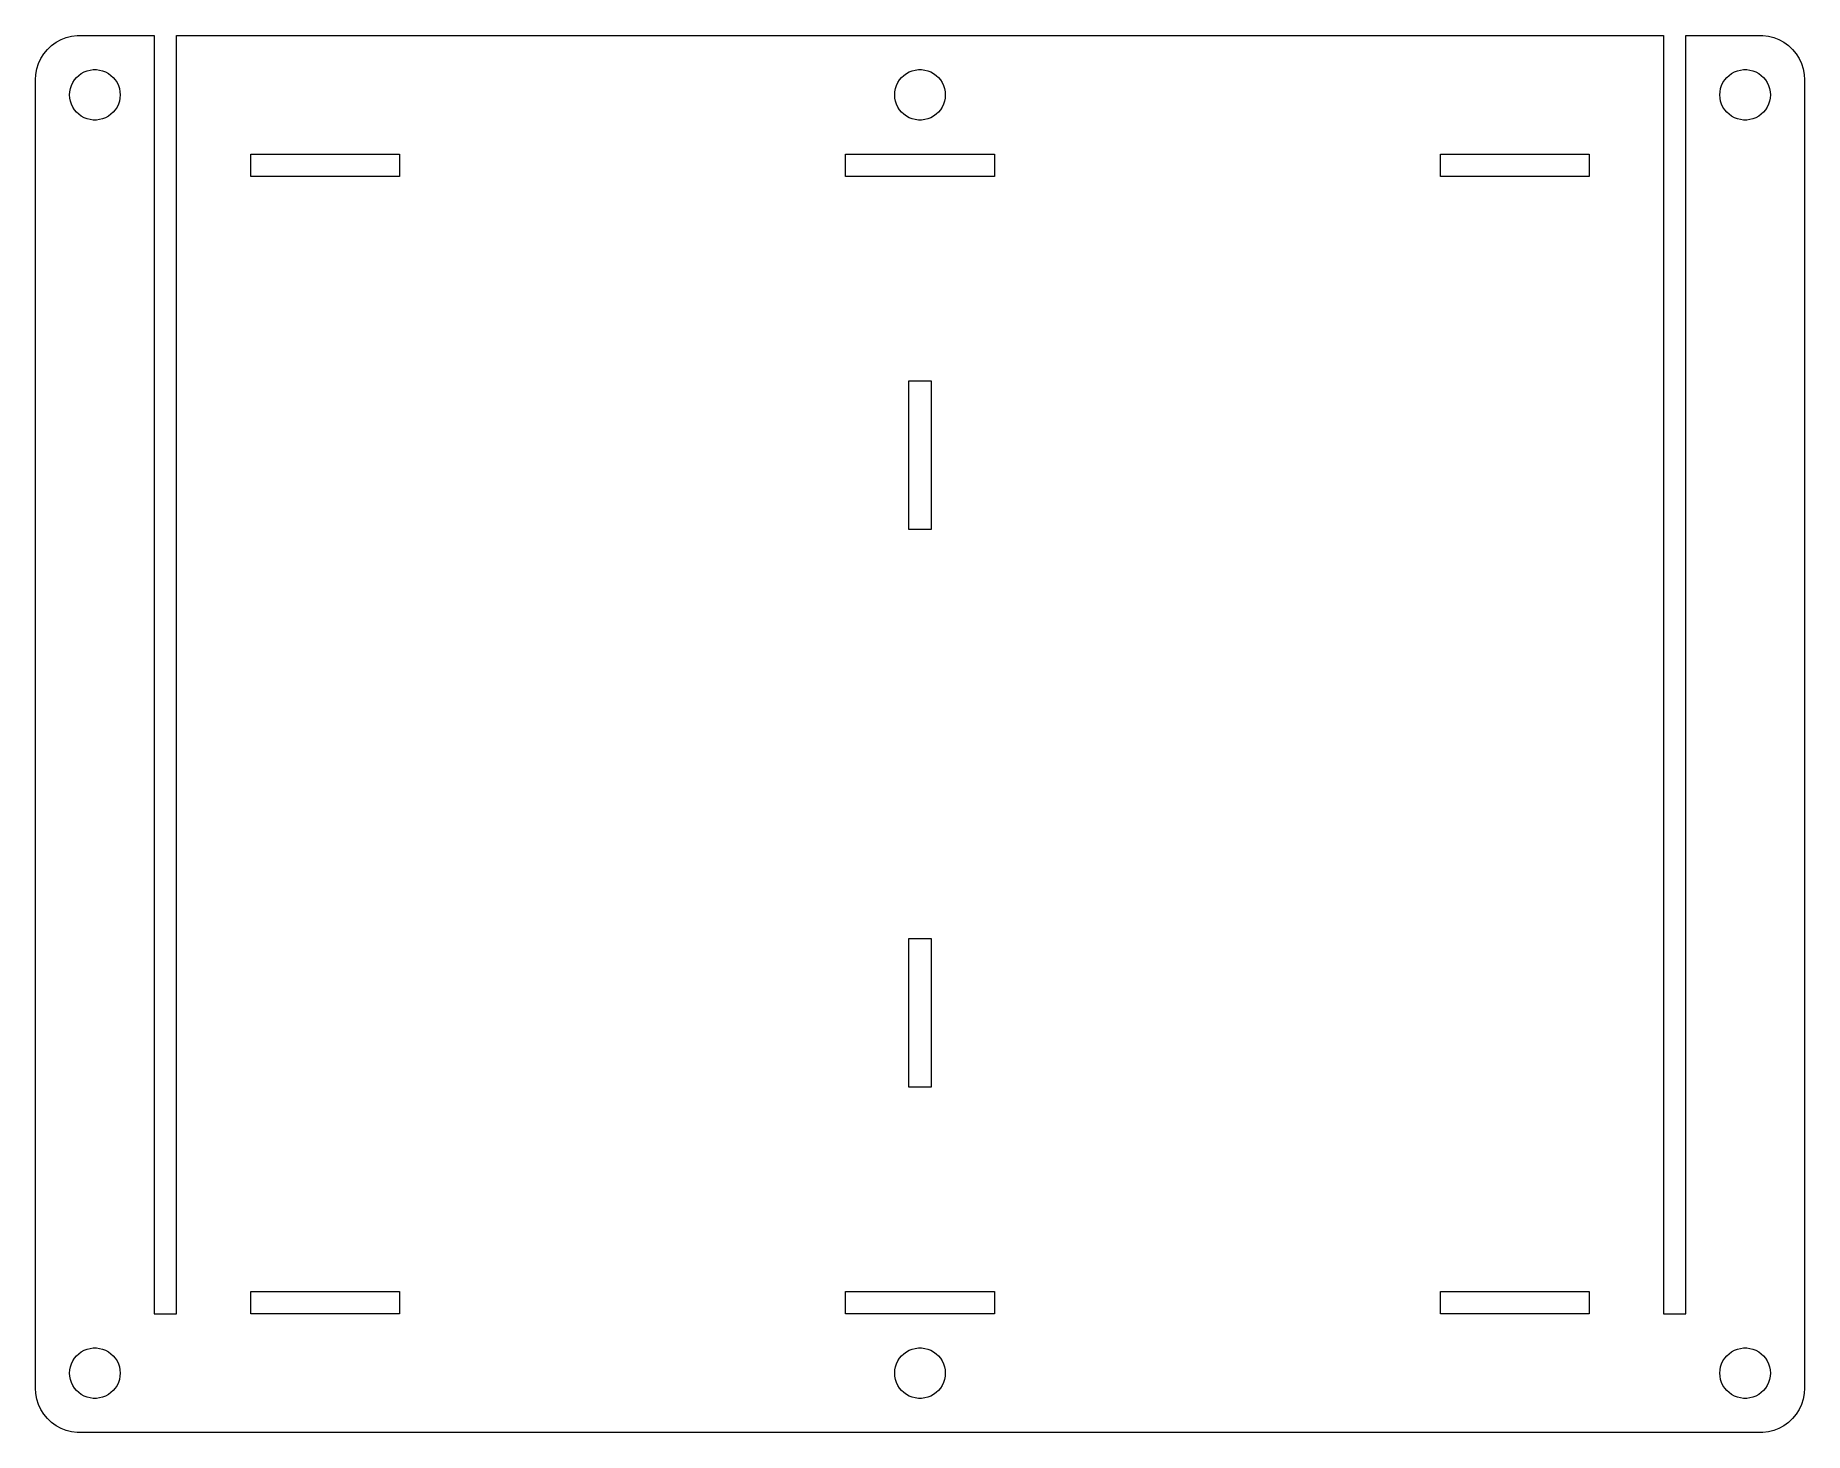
# Model space of a CAD drawing. Header units: millimetres. Extents: x -60 to 60, y -47 to 47.
import ezdxf

# ---------------------------------------------------------------- set-up
doc = ezdxf.new("R2010")
doc.units = ezdxf.units.MM
doc.layers.get('0').update_dxf_attribs({"linetype": 'CONTINUOUS', "lineweight": 0})

msp = doc.modelspace()

# ---------------------------------------------------------------- linework, layer by layer
for p, q in [((-58.412, 46.312), (-58.107, 46.533)), ((-58.107, 46.533), (-57.777, 46.714)), ((-57.777, 46.714), (-57.427, 46.853)), ((-57.427, 46.853), (-57.062, 46.947)), ((-57.062, 46.947), (-56.688, 46.994)), ((-56.688, 46.994), (-56.5, 46.994)), ((-56.5, 46.994), (-56.5, 47)), ((-56.5, 47), (-51.5, 47)), ((-51.5, 47), (-51.5, -39)), ((-50, -39), (-50, 47)), ((-50, 47), (50, 47)), ((50, 47), (50, -39)), ((51.5, -39), (51.5, 47)), ((51.5, 47), (56.5, 47)), ((56.5, 47), (56.5, 46.994)), ((56.5, 46.994), (56.688, 46.994)), ((56.688, 46.994), (57.062, 46.947)), ((57.062, 46.947), (57.427, 46.853)), ((57.427, 46.853), (57.777, 46.714)), ((57.777, 46.714), (58.107, 46.533)), ((58.107, 46.533), (58.412, 46.312)), ((-59.289, 45.104), (-59.129, 45.445)), ((-59.129, 45.445), (-58.927, 45.763)), ((-58.927, 45.763), (-58.687, 46.054)), ((-58.687, 46.054), (-58.412, 46.312)), ((58.412, 46.312), (58.687, 46.054)), ((58.687, 46.054), (58.927, 45.763)), ((58.927, 45.763), (59.129, 45.445)), ((59.129, 45.445), (59.289, 45.104)), ((-59.5, 44), (-59.476, 44.376)), ((-59.476, 44.376), (-59.406, 44.746)), ((-59.406, 44.746), (-59.289, 45.104)), ((-56.875, 43.999), (-56.739, 44.164)), ((-56.739, 44.164), (-56.584, 44.31)), ((-56.584, 44.31), (-56.411, 44.435)), ((-56.411, 44.435), (-56.224, 44.538)), ((-56.224, 44.538), (-56.025, 44.617)), ((-56.025, 44.617), (-55.819, 44.67)), ((-55.819, 44.67), (-55.607, 44.697)), ((-55.607, 44.697), (-55.393, 44.697)), ((-55.393, 44.697), (-55.181, 44.67)), ((-55.181, 44.67), (-54.975, 44.617)), ((-54.975, 44.617), (-54.776, 44.538)), ((-54.776, 44.538), (-54.589, 44.435)), ((-54.589, 44.435), (-54.416, 44.31)), ((-54.416, 44.31), (-54.261, 44.164)), ((-54.261, 44.164), (-54.125, 43.999)), ((-1.375, 43.999), (-1.239, 44.164)), ((-1.239, 44.164), (-1.084, 44.31)), ((-1.084, 44.31), (-0.911, 44.435)), ((-0.911, 44.435), (-0.724, 44.538)), ((-0.724, 44.538), (-0.525, 44.617)), ((-0.525, 44.617), (-0.319, 44.67)), ((-0.319, 44.67), (-0.107, 44.697)), ((-0.107, 44.697), (0.107, 44.697)), ((0.107, 44.697), (0.319, 44.67)), ((0.319, 44.67), (0.525, 44.617)), ((0.525, 44.617), (0.724, 44.538)), ((0.724, 44.538), (0.911, 44.435)), ((0.911, 44.435), (1.084, 44.31)), ((1.084, 44.31), (1.239, 44.164)), ((1.239, 44.164), (1.375, 43.999)), ((54.125, 43.999), (54.261, 44.164)), ((54.261, 44.164), (54.416, 44.31)), ((54.416, 44.31), (54.589, 44.435)), ((54.589, 44.435), (54.776, 44.538)), ((54.776, 44.538), (54.975, 44.617)), ((54.975, 44.617), (55.181, 44.67)), ((55.181, 44.67), (55.393, 44.697)), ((55.393, 44.697), (55.607, 44.697)), ((55.607, 44.697), (55.819, 44.67)), ((55.819, 44.67), (56.025, 44.617)), ((56.025, 44.617), (56.224, 44.538)), ((56.224, 44.538), (56.411, 44.435)), ((56.411, 44.435), (56.584, 44.31)), ((56.584, 44.31), (56.739, 44.164)), ((56.739, 44.164), (56.875, 43.999)), ((59.289, 45.104), (59.406, 44.746)), ((59.406, 44.746), (59.476, 44.376)), ((59.476, 44.376), (59.5, 44)), ((-59.5, -44), (-59.5, 44)), ((-57.2, 43), (-57.187, 43.213)), ((-57.187, 42.787), (-57.2, 43)), ((-57.187, 43.213), (-57.147, 43.423)), ((-57.147, 43.423), (-57.081, 43.626)), ((-57.081, 43.626), (-56.99, 43.819)), ((-56.99, 43.819), (-56.875, 43.999)), ((-54.125, 43.999), (-54.01, 43.819)), ((-54.01, 43.819), (-53.919, 43.626)), ((-53.919, 43.626), (-53.853, 43.423)), ((-53.853, 43.423), (-53.813, 43.213)), ((-53.813, 43.213), (-53.8, 43)), ((-53.8, 43), (-53.813, 42.787)), ((-1.7, 43), (-1.687, 43.213)), ((-1.687, 42.787), (-1.7, 43)), ((-1.687, 43.213), (-1.647, 43.423)), ((-1.647, 43.423), (-1.581, 43.626)), ((-1.581, 43.626), (-1.49, 43.819)), ((-1.49, 43.819), (-1.375, 43.999)), ((1.375, 43.999), (1.49, 43.819)), ((1.49, 43.819), (1.581, 43.626)), ((1.581, 43.626), (1.647, 43.423)), ((1.647, 43.423), (1.687, 43.213)), ((1.687, 43.213), (1.7, 43)), ((1.7, 43), (1.687, 42.787)), ((53.8, 43), (53.813, 43.213)), ((53.813, 42.787), (53.8, 43)), ((53.813, 43.213), (53.853, 43.423)), ((53.853, 43.423), (53.919, 43.626)), ((53.919, 43.626), (54.01, 43.819)), ((54.01, 43.819), (54.125, 43.999)), ((56.875, 43.999), (56.99, 43.819)), ((56.99, 43.819), (57.081, 43.626)), ((57.081, 43.626), (57.147, 43.423)), ((57.147, 43.423), (57.187, 43.213)), ((57.187, 43.213), (57.2, 43)), ((57.2, 43), (57.187, 42.787)), ((59.5, 44), (59.5, -44)), ((-57.147, 42.577), (-57.187, 42.787)), ((-57.081, 42.374), (-57.147, 42.577)), ((-56.99, 42.181), (-57.081, 42.374)), ((-56.875, 42.001), (-56.99, 42.181)), ((-56.739, 41.836), (-56.875, 42.001)), ((-56.584, 41.69), (-56.739, 41.836)), ((-56.411, 41.565), (-56.584, 41.69)), ((-54.416, 41.69), (-54.589, 41.565)), ((-54.261, 41.836), (-54.416, 41.69)), ((-54.125, 42.001), (-54.261, 41.836)), ((-54.01, 42.181), (-54.125, 42.001)), ((-53.919, 42.374), (-54.01, 42.181)), ((-53.853, 42.577), (-53.919, 42.374)), ((-53.813, 42.787), (-53.853, 42.577)), ((-1.647, 42.577), (-1.687, 42.787)), ((-1.581, 42.374), (-1.647, 42.577)), ((-1.49, 42.181), (-1.581, 42.374)), ((-1.375, 42.001), (-1.49, 42.181)), ((-1.239, 41.836), (-1.375, 42.001)), ((-1.084, 41.69), (-1.239, 41.836)), ((-0.911, 41.565), (-1.084, 41.69)), ((1.084, 41.69), (0.911, 41.565)), ((1.239, 41.836), (1.084, 41.69)), ((1.375, 42.001), (1.239, 41.836)), ((1.49, 42.181), (1.375, 42.001)), ((1.581, 42.374), (1.49, 42.181)), ((1.647, 42.577), (1.581, 42.374)), ((1.687, 42.787), (1.647, 42.577)), ((53.853, 42.577), (53.813, 42.787)), ((53.919, 42.374), (53.853, 42.577)), ((54.01, 42.181), (53.919, 42.374)), ((54.125, 42.001), (54.01, 42.181)), ((54.261, 41.836), (54.125, 42.001)), ((54.416, 41.69), (54.261, 41.836)), ((54.589, 41.565), (54.416, 41.69)), ((56.584, 41.69), (56.411, 41.565)), ((56.739, 41.836), (56.584, 41.69)), ((56.875, 42.001), (56.739, 41.836)), ((56.99, 42.181), (56.875, 42.001)), ((57.081, 42.374), (56.99, 42.181)), ((57.147, 42.577), (57.081, 42.374)), ((57.187, 42.787), (57.147, 42.577)), ((-56.224, 41.462), (-56.411, 41.565)), ((-56.025, 41.383), (-56.224, 41.462)), ((-55.819, 41.33), (-56.025, 41.383)), ((-55.607, 41.303), (-55.819, 41.33)), ((-55.393, 41.303), (-55.607, 41.303)), ((-55.181, 41.33), (-55.393, 41.303)), ((-54.975, 41.383), (-55.181, 41.33)), ((-54.776, 41.462), (-54.975, 41.383)), ((-54.589, 41.565), (-54.776, 41.462)), ((-0.724, 41.462), (-0.911, 41.565)), ((-0.525, 41.383), (-0.724, 41.462)), ((-0.319, 41.33), (-0.525, 41.383)), ((-0.107, 41.303), (-0.319, 41.33)), ((0.107, 41.303), (-0.107, 41.303)), ((0.319, 41.33), (0.107, 41.303)), ((0.525, 41.383), (0.319, 41.33)), ((0.724, 41.462), (0.525, 41.383)), ((0.911, 41.565), (0.724, 41.462)), ((54.776, 41.462), (54.589, 41.565)), ((54.975, 41.383), (54.776, 41.462)), ((55.181, 41.33), (54.975, 41.383)), ((55.393, 41.303), (55.181, 41.33)), ((55.607, 41.303), (55.393, 41.303)), ((55.819, 41.33), (55.607, 41.303)), ((56.025, 41.383), (55.819, 41.33)), ((56.224, 41.462), (56.025, 41.383)), ((56.411, 41.565), (56.224, 41.462)), ((-45, 37.5), (-45, 39)), ((-45, 39), (-35, 39)), ((-35, 39), (-35, 37.5)), ((-5, 37.5), (-5, 39)), ((-5, 39), (5, 39)), ((5, 39), (5, 37.5)), ((35, 37.5), (35, 39)), ((35, 39), (45, 39)), ((45, 39), (45, 37.5)), ((-35, 37.5), (-45, 37.5)), ((5, 37.5), (-5, 37.5)), ((45, 37.5), (35, 37.5)), ((-0.75, 13.75), (-0.75, 23.75)), ((-0.75, 23.75), (0.75, 23.75)), ((0.75, 23.75), (0.75, 13.75)), ((0.75, 13.75), (-0.75, 13.75)), ((-0.75, -23.75), (-0.75, -13.75)), ((-0.75, -13.75), (0.75, -13.75)), ((0.75, -13.75), (0.75, -23.75)), ((0.75, -23.75), (-0.75, -23.75)), ((-45, -39), (-45, -37.5)), ((-45, -37.5), (-35, -37.5)), ((-35, -37.5), (-35, -39)), ((-5, -39), (-5, -37.5)), ((-5, -37.5), (5, -37.5)), ((5, -37.5), (5, -39)), ((35, -39), (35, -37.5)), ((35, -37.5), (45, -37.5)), ((45, -37.5), (45, -39)), ((-51.5, -39), (-50, -39)), ((-35, -39), (-45, -39)), ((5, -39), (-5, -39)), ((45, -39), (35, -39)), ((50, -39), (51.5, -39)), ((-56.584, -41.69), (-56.411, -41.565)), ((-56.411, -41.565), (-56.224, -41.462)), ((-56.224, -41.462), (-56.025, -41.383)), ((-56.025, -41.383), (-55.819, -41.33)), ((-55.819, -41.33), (-55.607, -41.303)), ((-55.607, -41.303), (-55.393, -41.303)), ((-55.393, -41.303), (-55.181, -41.33)), ((-55.181, -41.33), (-54.975, -41.383)), ((-54.975, -41.383), (-54.776, -41.462)), ((-54.776, -41.462), (-54.589, -41.565)), ((-54.589, -41.565), (-54.416, -41.69)), ((-1.084, -41.69), (-0.911, -41.565)), ((-0.911, -41.565), (-0.724, -41.462)), ((-0.724, -41.462), (-0.525, -41.383)), ((-0.525, -41.383), (-0.319, -41.33)), ((-0.319, -41.33), (-0.107, -41.303)), ((-0.107, -41.303), (0.107, -41.303)), ((0.107, -41.303), (0.319, -41.33)), ((0.319, -41.33), (0.525, -41.383)), ((0.525, -41.383), (0.724, -41.462)), ((0.724, -41.462), (0.911, -41.565)), ((0.911, -41.565), (1.084, -41.69)), ((54.416, -41.69), (54.589, -41.565)), ((54.589, -41.565), (54.776, -41.462)), ((54.776, -41.462), (54.975, -41.383)), ((54.975, -41.383), (55.181, -41.33)), ((55.181, -41.33), (55.393, -41.303)), ((55.393, -41.303), (55.607, -41.303)), ((55.607, -41.303), (55.819, -41.33)), ((55.819, -41.33), (56.025, -41.383)), ((56.025, -41.383), (56.224, -41.462)), ((56.224, -41.462), (56.411, -41.565)), ((56.411, -41.565), (56.584, -41.69)), ((-57.2, -43), (-57.187, -42.787)), ((-57.187, -42.787), (-57.147, -42.577)), ((-57.147, -42.577), (-57.081, -42.374)), ((-57.081, -42.374), (-56.99, -42.181)), ((-56.99, -42.181), (-56.875, -42.001)), ((-56.875, -42.001), (-56.739, -41.836)), ((-56.739, -41.836), (-56.584, -41.69)), ((-54.416, -41.69), (-54.261, -41.836)), ((-54.261, -41.836), (-54.125, -42.001)), ((-54.125, -42.001), (-54.01, -42.181)), ((-54.01, -42.181), (-53.919, -42.374)), ((-53.919, -42.374), (-53.853, -42.577)), ((-53.853, -42.577), (-53.813, -42.787)), ((-53.813, -42.787), (-53.8, -43)), ((-1.7, -43), (-1.687, -42.787)), ((-1.687, -42.787), (-1.647, -42.577)), ((-1.647, -42.577), (-1.581, -42.374)), ((-1.581, -42.374), (-1.49, -42.181)), ((-1.49, -42.181), (-1.375, -42.001)), ((-1.375, -42.001), (-1.239, -41.836)), ((-1.239, -41.836), (-1.084, -41.69)), ((1.084, -41.69), (1.239, -41.836)), ((1.239, -41.836), (1.375, -42.001)), ((1.375, -42.001), (1.49, -42.181)), ((1.49, -42.181), (1.581, -42.374)), ((1.581, -42.374), (1.647, -42.577)), ((1.647, -42.577), (1.687, -42.787)), ((1.687, -42.787), (1.7, -43)), ((53.8, -43), (53.813, -42.787)), ((53.813, -42.787), (53.853, -42.577)), ((53.853, -42.577), (53.919, -42.374)), ((53.919, -42.374), (54.01, -42.181)), ((54.01, -42.181), (54.125, -42.001)), ((54.125, -42.001), (54.261, -41.836)), ((54.261, -41.836), (54.416, -41.69)), ((56.584, -41.69), (56.739, -41.836)), ((56.739, -41.836), (56.875, -42.001)), ((56.875, -42.001), (56.99, -42.181)), ((56.99, -42.181), (57.081, -42.374)), ((57.081, -42.374), (57.147, -42.577)), ((57.147, -42.577), (57.187, -42.787)), ((57.187, -42.787), (57.2, -43)), ((-59.476, -44.376), (-59.5, -44)), ((-57.187, -43.213), (-57.2, -43)), ((-57.147, -43.423), (-57.187, -43.213)), ((-57.081, -43.626), (-57.147, -43.423)), ((-56.99, -43.819), (-57.081, -43.626)), ((-56.875, -43.999), (-56.99, -43.819)), ((-56.739, -44.164), (-56.875, -43.999)), ((-54.125, -43.999), (-54.261, -44.164)), ((-54.01, -43.819), (-54.125, -43.999)), ((-53.919, -43.626), (-54.01, -43.819)), ((-53.853, -43.423), (-53.919, -43.626)), ((-53.813, -43.213), (-53.853, -43.423)), ((-53.8, -43), (-53.813, -43.213)), ((-1.687, -43.213), (-1.7, -43)), ((-1.647, -43.423), (-1.687, -43.213)), ((-1.581, -43.626), (-1.647, -43.423)), ((-1.49, -43.819), (-1.581, -43.626)), ((-1.375, -43.999), (-1.49, -43.819)), ((-1.239, -44.164), (-1.375, -43.999)), ((1.375, -43.999), (1.239, -44.164)), ((1.49, -43.819), (1.375, -43.999)), ((1.581, -43.626), (1.49, -43.819)), ((1.647, -43.423), (1.581, -43.626)), ((1.687, -43.213), (1.647, -43.423)), ((1.7, -43), (1.687, -43.213)), ((53.813, -43.213), (53.8, -43)), ((53.853, -43.423), (53.813, -43.213)), ((53.919, -43.626), (53.853, -43.423)), ((54.01, -43.819), (53.919, -43.626)), ((54.125, -43.999), (54.01, -43.819)), ((54.261, -44.164), (54.125, -43.999)), ((56.875, -43.999), (56.739, -44.164)), ((56.99, -43.819), (56.875, -43.999)), ((57.081, -43.626), (56.99, -43.819)), ((57.147, -43.423), (57.081, -43.626)), ((57.187, -43.213), (57.147, -43.423)), ((57.2, -43), (57.187, -43.213)), ((59.5, -44), (59.476, -44.376)), ((-59.406, -44.746), (-59.476, -44.376)), ((-59.289, -45.104), (-59.406, -44.746)), ((-59.129, -45.445), (-59.289, -45.104)), ((-56.584, -44.31), (-56.739, -44.164)), ((-56.411, -44.435), (-56.584, -44.31)), ((-56.224, -44.538), (-56.411, -44.435)), ((-56.025, -44.617), (-56.224, -44.538)), ((-55.819, -44.67), (-56.025, -44.617)), ((-55.607, -44.697), (-55.819, -44.67)), ((-55.393, -44.697), (-55.607, -44.697)), ((-55.181, -44.67), (-55.393, -44.697)), ((-54.975, -44.617), (-55.181, -44.67)), ((-54.776, -44.538), (-54.975, -44.617)), ((-54.589, -44.435), (-54.776, -44.538)), ((-54.416, -44.31), (-54.589, -44.435)), ((-54.261, -44.164), (-54.416, -44.31)), ((-1.084, -44.31), (-1.239, -44.164)), ((-0.911, -44.435), (-1.084, -44.31)), ((-0.724, -44.538), (-0.911, -44.435)), ((-0.525, -44.617), (-0.724, -44.538)), ((-0.319, -44.67), (-0.525, -44.617)), ((-0.107, -44.697), (-0.319, -44.67)), ((0.107, -44.697), (-0.107, -44.697)), ((0.319, -44.67), (0.107, -44.697)), ((0.525, -44.617), (0.319, -44.67)), ((0.724, -44.538), (0.525, -44.617)), ((0.911, -44.435), (0.724, -44.538)), ((1.084, -44.31), (0.911, -44.435)), ((1.239, -44.164), (1.084, -44.31)), ((54.416, -44.31), (54.261, -44.164)), ((54.589, -44.435), (54.416, -44.31)), ((54.776, -44.538), (54.589, -44.435)), ((54.975, -44.617), (54.776, -44.538)), ((55.181, -44.67), (54.975, -44.617)), ((55.393, -44.697), (55.181, -44.67)), ((55.607, -44.697), (55.393, -44.697)), ((55.819, -44.67), (55.607, -44.697)), ((56.025, -44.617), (55.819, -44.67)), ((56.224, -44.538), (56.025, -44.617)), ((56.411, -44.435), (56.224, -44.538)), ((56.584, -44.31), (56.411, -44.435)), ((56.739, -44.164), (56.584, -44.31)), ((59.289, -45.104), (59.129, -45.445)), ((59.406, -44.746), (59.289, -45.104)), ((59.476, -44.376), (59.406, -44.746)), ((-58.927, -45.763), (-59.129, -45.445)), ((-58.687, -46.054), (-58.927, -45.763)), ((-58.412, -46.312), (-58.687, -46.054)), ((-58.107, -46.533), (-58.412, -46.312)), ((58.412, -46.312), (58.107, -46.533)), ((58.687, -46.054), (58.412, -46.312)), ((58.927, -45.763), (58.687, -46.054)), ((59.129, -45.445), (58.927, -45.763)), ((-57.777, -46.714), (-58.107, -46.533)), ((-57.427, -46.853), (-57.777, -46.714)), ((-57.062, -46.947), (-57.427, -46.853)), ((-56.688, -46.994), (-57.062, -46.947)), ((-56.5, -46.994), (-56.688, -46.994)), ((-56.5, -47), (-56.5, -46.994)), ((56.5, -47), (-56.5, -47)), ((56.688, -46.994), (56.5, -46.994)), ((56.5, -46.994), (56.5, -47)), ((57.062, -46.947), (56.688, -46.994)), ((57.427, -46.853), (57.062, -46.947)), ((57.777, -46.714), (57.427, -46.853)), ((58.107, -46.533), (57.777, -46.714))]:
    msp.add_line(p, q)

doc.saveas('drawing.dxf')
